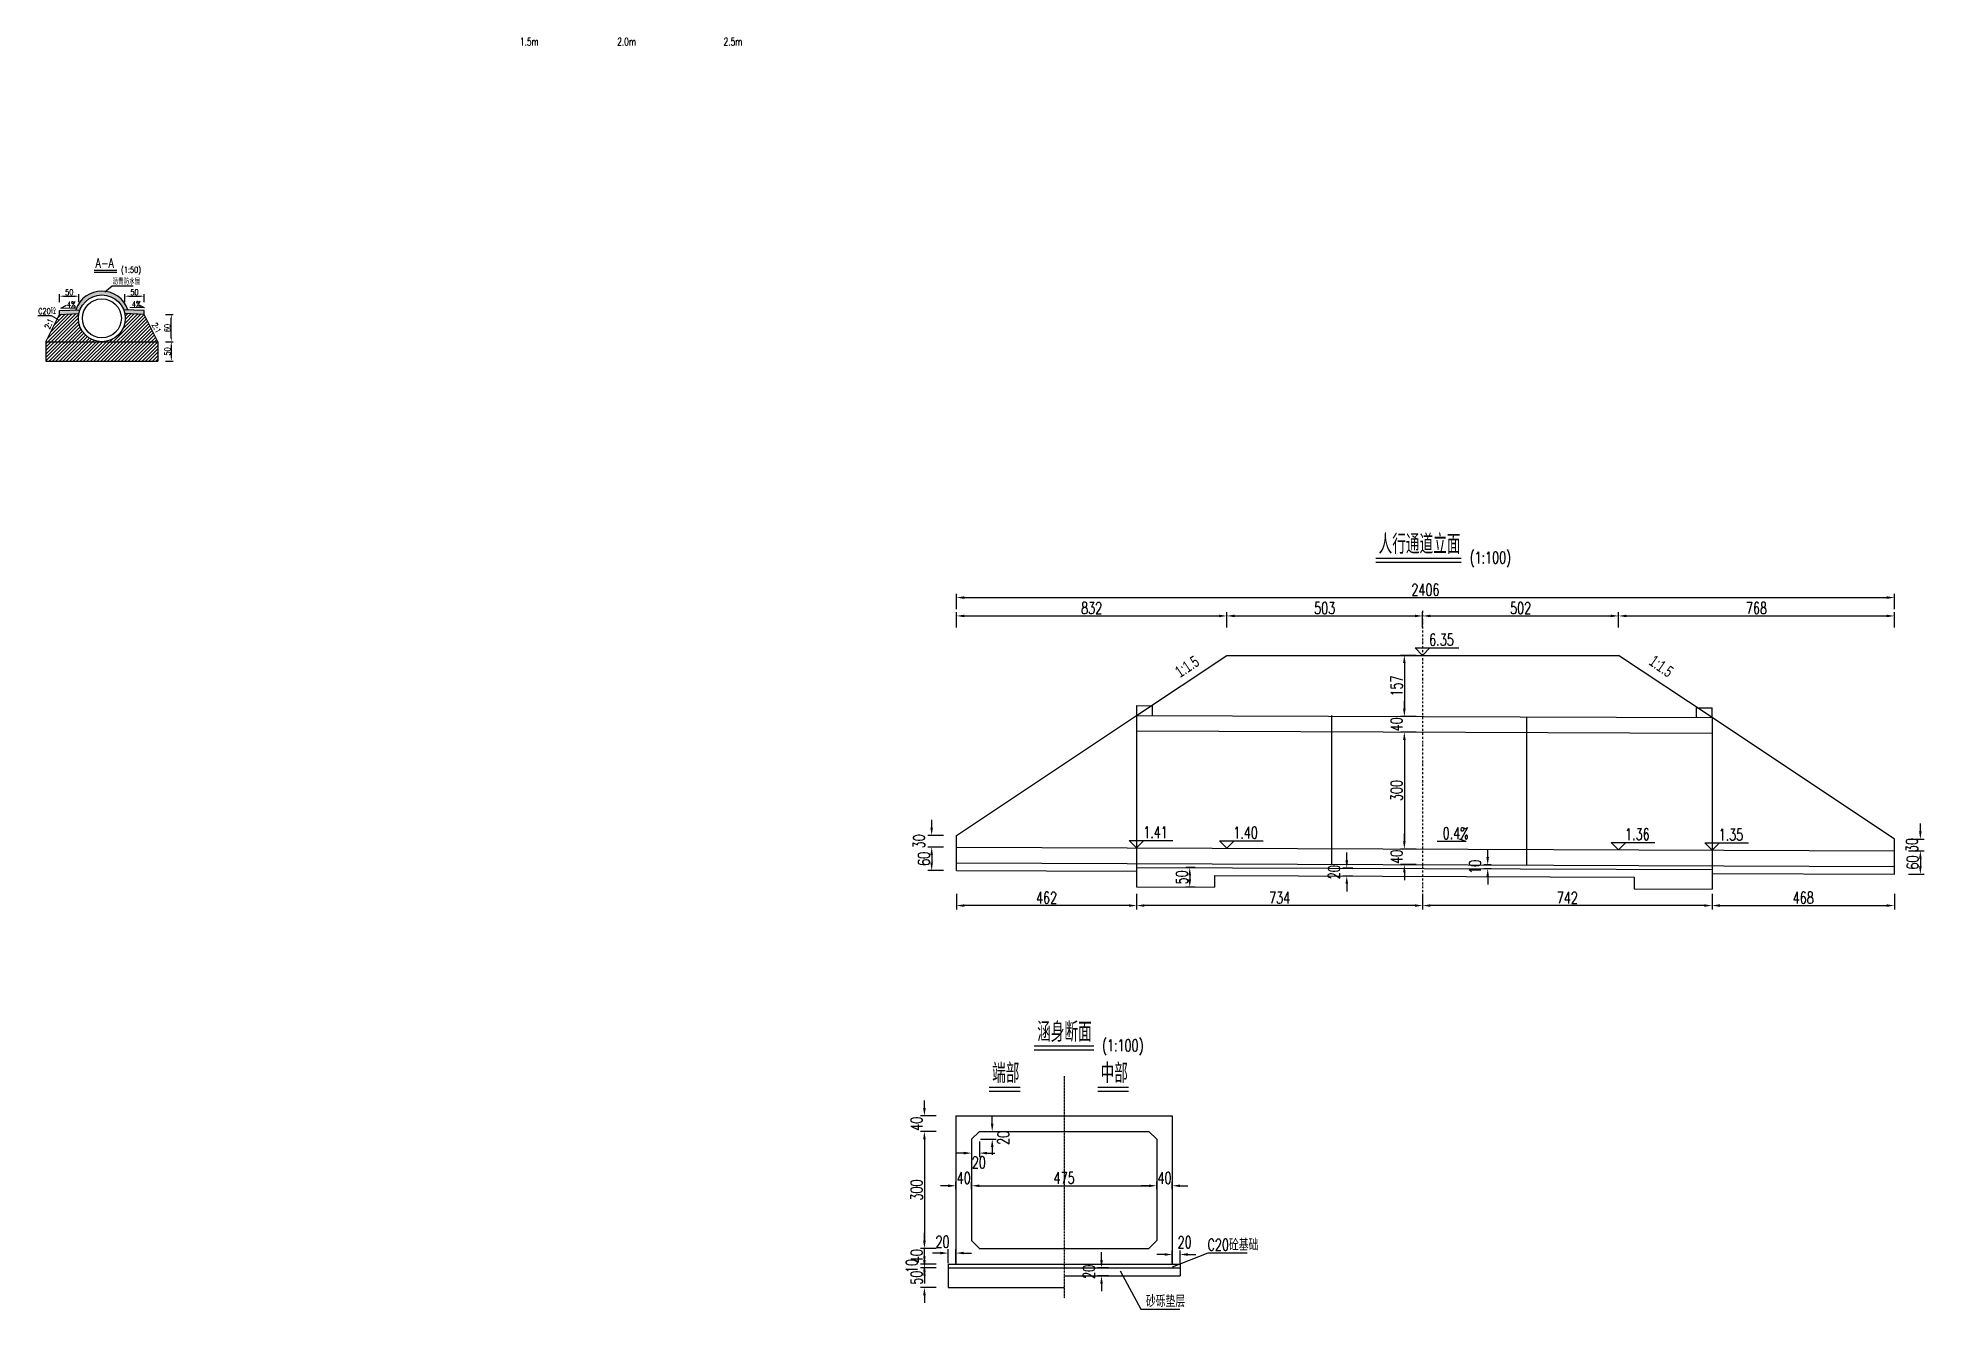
# Model space of a CAD drawing. Extents: x -323 to 4642, y -2851 to 7550.
# Drawn here: x -323 to 4516, y -2851 to 412 of the extents above.
import ezdxf
from ezdxf.enums import TextEntityAlignment as Align

# ---------------------------------------------------------------- set-up
doc = ezdxf.new("R2010")
doc.units = 0
doc.header["$MEASUREMENT"] = 0
doc.linetypes.add('DASHDOT', pattern=[1, 0.5, -0.25, 0, -0.25])
doc.layers.get('0').update_dxf_attribs({"linetype": 'CONTINUOUS'})
doc.layers.get('DEFPOINTS').update_dxf_attribs({"linetype": 'CONTINUOUS'})
for name, color, linetype in [('2', 4, 'CONTINUOUS'), ('中心线', 3, 'DASHDOT'), ('填充层', 8, 'CONTINUOUS'), ('标注', 4, 'CONTINUOUS'), ('轮廓线', 1, 'CONTINUOUS'), ('钢筋', 6, 'CONTINUOUS')]:
    doc.layers.add(name, color=color, linetype=linetype)
doc.styles.get("Standard").update_dxf_attribs({"font": 'simplex1.shx', "width": 0.7, "bigfont": 'hztxt.shx'})
doc.styles.add('ZHDTSTYLE', font='fsdb_e.shx', dxfattribs={"bigfont": 'fsdb.shx'})
doc.styles.add('ZM1', font='txtwt.shx', dxfattribs={"width": 0.7, "bigfont": 'hdtxt.shx'})
doc.dimstyles.new('50', dxfattribs={"dimscale": 10, "dimtxt": 3, "dimasz": 2, "dimexe": 1, "dimexo": 0.2, "dimgap": 0.5, "dimtad": 1, "dimdec": 0, "dimzin": 0, "dimdsep": 46, "dimtxsty": 'Standard', "dimcen": 0.1, "dimclrd": 256, "dimclrt": 256, "dimadec": 0, "dimazin": 0, "dimtfac": 1, "dimtdec": 0, "dimtofl": 0, "dimtmove": 2, "dimatfit": 3, "dimfxl": 0, "dimtolj": 1, "dimtzin": 0, "dimlwd": -1, "dimarcsym": 0})
doc.dimstyles.new('副本 50', dxfattribs={"dimscale": 5, "dimtxt": 3, "dimasz": 2, "dimexe": 1, "dimexo": 0.2, "dimgap": 0.5, "dimtad": 1, "dimdec": 0, "dimzin": 0, "dimdsep": 46, "dimtxsty": 'Standard', "dimcen": 0.1, "dimclrd": 256, "dimclrt": 256, "dimadec": 0, "dimazin": 0, "dimtfac": 1, "dimtdec": 0, "dimtofl": 0, "dimtmove": 2, "dimatfit": 3, "dimfxl": 0, "dimtolj": 1, "dimtzin": 0, "dimlwd": -1, "dimarcsym": 0})

# ---------------------------------------------------------------- blocks, each defined once
blk = doc.blocks.new('*D3')
at = {"layer": 'DEFPOINTS', "color": 0}
for p in [(-15.2, -368.2), (-15.2, -418.2), (19.2, -418.2)]:
    blk.add_point(p, dxfattribs=at)
at = {"layer": '标注', "color": 0, "lineweight": -2}
for p, q in [((4.2, -368.2), (24.2, -368.2)), ((4.2, -418.2), (24.2, -418.2))]:
    blk.add_line(p, q, dxfattribs=at)
at = {"layer": '标注'}
blk.add_line((19.2, -378.2), (19.2, -408.2), dxfattribs=at)
for points in [[(17.5, -378.2), (20.8, -378.2), (19.2, -368.2)], [(17.5, -408.2), (20.8, -408.2), (19.2, -418.2)]]:
    blk.add_solid(points, dxfattribs=at)
at = {"layer": '标注', "insert": (9.2, -393.2), "char_height": 15, "attachment_point": 5, "rotation": 90}
blk.add_mtext('\\A1;50', dxfattribs=at)
blk = doc.blocks.new('*D4')
at = {"layer": 'DEFPOINTS', "color": 0}
for p in [(-50.2, -298.2), (19.2, -298.2), (-15.2, -368.2)]:
    blk.add_point(p, dxfattribs=at)
at = {"layer": '标注', "color": 0, "lineweight": -2}
for p, q in [((4.2, -298.2), (24.2, -298.2)), ((4.2, -368.2), (24.2, -368.2))]:
    blk.add_line(p, q, dxfattribs=at)
at = {"layer": '标注'}
blk.add_line((19.2, -358.2), (19.2, -308.2), dxfattribs=at)
for points in [[(17.5, -308.2), (20.8, -308.2), (19.2, -298.2)], [(17.5, -358.2), (20.8, -358.2), (19.2, -368.2)]]:
    blk.add_solid(points, dxfattribs=at)
at = {"layer": '标注', "insert": (9.2, -333.2), "char_height": 15, "attachment_point": 5, "rotation": 90}
blk.add_mtext('\\A1;60', dxfattribs=at)
blk = doc.blocks.new('*D5')
at = {"layer": 'DEFPOINTS', "color": 0}
for p in [(-217.7, -251.5), (-267.6, -298.2), (-217.7, -296.2)]:
    blk.add_point(p, dxfattribs=at)
at = {"layer": '标注', "color": 0, "lineweight": -2}
for p, q in [((-267.6, -266.5), (-267.6, -246.5)), ((-217.7, -266.5), (-217.7, -246.5))]:
    blk.add_line(p, q, dxfattribs=at)
at = {"layer": '标注'}
blk.add_line((-257.6, -251.5), (-227.7, -251.5), dxfattribs=at)
for points in [[(-257.6, -249.8), (-257.6, -253.1), (-267.6, -251.5)], [(-227.7, -249.8), (-227.7, -253.1), (-217.7, -251.5)]]:
    blk.add_solid(points, dxfattribs=at)
at = {"layer": '标注', "insert": (-242.6, -241.5), "char_height": 15, "attachment_point": 5}
blk.add_mtext('\\A1;50', dxfattribs=at)
blk = doc.blocks.new('*D6')
at = {"layer": 'DEFPOINTS', "color": 0}
for p in [(-50.2, -251.5), (-100.1, -296.2), (-50.2, -298.2)]:
    blk.add_point(p, dxfattribs=at)
at = {"layer": '标注', "color": 0, "lineweight": -2}
for p, q in [((-100.1, -266.5), (-100.1, -246.5)), ((-50.2, -266.5), (-50.2, -246.5))]:
    blk.add_line(p, q, dxfattribs=at)
at = {"layer": '标注'}
blk.add_line((-90.1, -251.5), (-60.2, -251.5), dxfattribs=at)
for points in [[(-90.1, -249.8), (-90.1, -253.1), (-100.1, -251.5)], [(-60.2, -249.8), (-60.2, -253.1), (-50.2, -251.5)]]:
    blk.add_solid(points, dxfattribs=at)
at = {"layer": '标注', "insert": (-75.2, -241.5), "char_height": 15, "attachment_point": 5}
blk.add_mtext('\\A1;50', dxfattribs=at)
blk = doc.blocks.new('*D23')
at = {"layer": 'DEFPOINTS', "color": 0}
for p in [(3216.1, -1173.1), (3182.2, -1330.1), (3229.2, -1330.1)]:
    blk.add_point(p, dxfattribs=at)
at = {"layer": '标注', "color": 0, "lineweight": -2}
for p, q in [((3212.2, -1173.1), (3172.2, -1173.1)), ((3212.2, -1330.1), (3172.2, -1330.1))]:
    blk.add_line(p, q, dxfattribs=at)
at = {"layer": '标注'}
blk.add_line((3182.2, -1193.1), (3182.2, -1310.1), dxfattribs=at)
for points in [[(3178.9, -1193.1), (3185.5, -1193.1), (3182.2, -1173.1)], [(3178.9, -1310.1), (3185.5, -1310.1), (3182.2, -1330.1)]]:
    blk.add_solid(points, dxfattribs=at)
at = {"layer": '标注', "insert": (3162.2, -1251.6), "char_height": 30, "attachment_point": 5, "rotation": 90}
blk.add_mtext('\\A1;157', dxfattribs=at)
blk = doc.blocks.new('*D24')
at = {"layer": 'DEFPOINTS', "color": 0}
for p in [(3216.1, -1330.1), (3182.2, -1370.1), (3229.2, -1370.1)]:
    blk.add_point(p, dxfattribs=at)
at = {"layer": '标注'}
for p, q in [((3182.2, -1310.1), (3182.2, -1290.1)), ((3182.2, -1390.1), (3182.2, -1410.1))]:
    blk.add_line(p, q, dxfattribs=at)
at = {"layer": '标注', "color": 0, "lineweight": -2}
for p, q in [((3212.2, -1330.1), (3172.2, -1330.1)), ((3212.2, -1370.1), (3172.2, -1370.1))]:
    blk.add_line(p, q, dxfattribs=at)
at = {"layer": '标注'}
for points in [[(3178.9, -1310.1), (3185.5, -1310.1), (3182.2, -1330.1)], [(3178.9, -1390.1), (3185.5, -1390.1), (3182.2, -1370.1)]]:
    blk.add_solid(points, dxfattribs=at)
at = {"layer": '标注', "insert": (3162.2, -1350.1), "char_height": 30, "attachment_point": 5, "rotation": 90}
blk.add_mtext('\\A1;40', dxfattribs=at)
blk = doc.blocks.new('*D25')
at = {"layer": 'DEFPOINTS', "color": 0}
for p in [(3216.1, -1370.1), (3182.2, -1670.1), (3229.2, -1670.1)]:
    blk.add_point(p, dxfattribs=at)
at = {"layer": '标注', "color": 0, "lineweight": -2}
for p, q in [((3212.2, -1370.1), (3172.2, -1370.1)), ((3212.2, -1670.1), (3172.2, -1670.1))]:
    blk.add_line(p, q, dxfattribs=at)
at = {"layer": '标注'}
blk.add_line((3182.2, -1390.1), (3182.2, -1650.1), dxfattribs=at)
for points in [[(3178.9, -1390.1), (3185.5, -1390.1), (3182.2, -1370.1)], [(3178.9, -1650.1), (3185.5, -1650.1), (3182.2, -1670.1)]]:
    blk.add_solid(points, dxfattribs=at)
at = {"layer": '标注', "insert": (3162.2, -1520.1), "char_height": 30, "attachment_point": 5, "rotation": 90}
blk.add_mtext('\\A1;300', dxfattribs=at)
blk = doc.blocks.new('*D26')
at = {"layer": 'DEFPOINTS', "color": 0}
for p in [(3216.1, -1670.1), (3182.2, -1710.1), (3229.2, -1710.1)]:
    blk.add_point(p, dxfattribs=at)
at = {"layer": '标注'}
for p, q in [((3182.2, -1650.1), (3182.2, -1630.1)), ((3182.2, -1730.1), (3182.2, -1750.1))]:
    blk.add_line(p, q, dxfattribs=at)
at = {"layer": '标注', "color": 0, "lineweight": -2}
for p, q in [((3212.2, -1670.1), (3172.2, -1670.1)), ((3212.2, -1710.1), (3172.2, -1710.1))]:
    blk.add_line(p, q, dxfattribs=at)
at = {"layer": '标注'}
for points in [[(3178.9, -1650.1), (3185.5, -1650.1), (3182.2, -1670.1)], [(3178.9, -1730.1), (3185.5, -1730.1), (3182.2, -1710.1)]]:
    blk.add_solid(points, dxfattribs=at)
at = {"layer": '标注', "insert": (3162.2, -1690.1), "char_height": 30, "attachment_point": 5, "rotation": 90}
blk.add_mtext('\\A1;40', dxfattribs=at)
blk = doc.blocks.new('*D27')
at = {"layer": 'DEFPOINTS', "color": 0}
for p in [(3229.2, -1686.8), (2495.5, -1705.3), (2495.5, -1815.2)]:
    blk.add_point(p, dxfattribs=at)
at = {"layer": '标注', "color": 0, "lineweight": -2}
for p, q in [((2495.5, -1785.2), (2495.5, -1825.2)), ((3229.2, -1785.2), (3229.2, -1825.2))]:
    blk.add_line(p, q, dxfattribs=at)
at = {"layer": '标注'}
blk.add_line((3209.2, -1815.2), (2515.5, -1815.2), dxfattribs=at)
for points in [[(2515.5, -1811.9), (2515.5, -1818.6), (2495.5, -1815.2)], [(3209.2, -1811.9), (3209.2, -1818.6), (3229.2, -1815.2)]]:
    blk.add_solid(points, dxfattribs=at)
at = {"layer": '标注', "insert": (2862.3, -1795.2), "char_height": 30, "attachment_point": 5}
blk.add_mtext('\\A1;734', dxfattribs=at)
blk = doc.blocks.new('*D28')
at = {"layer": 'DEFPOINTS', "color": 0}
for p in [(3229.2, -1710), (3971.6, -1714.9), (3229.2, -1815.2)]:
    blk.add_point(p, dxfattribs=at)
at = {"layer": '标注', "color": 0, "lineweight": -2}
for p, q in [((3229.2, -1785.2), (3229.2, -1825.2)), ((3971.6, -1785.2), (3971.6, -1825.2))]:
    blk.add_line(p, q, dxfattribs=at)
at = {"layer": '标注'}
blk.add_line((3951.6, -1815.2), (3249.2, -1815.2), dxfattribs=at)
for points in [[(3249.2, -1811.9), (3249.2, -1818.6), (3229.2, -1815.2)], [(3951.6, -1811.9), (3951.6, -1818.6), (3971.6, -1815.2)]]:
    blk.add_solid(points, dxfattribs=at)
at = {"layer": '标注', "insert": (3600.4, -1795.2), "char_height": 30, "attachment_point": 5}
blk.add_mtext('\\A1;742', dxfattribs=at)
blk = doc.blocks.new('*D29')
at = {"layer": 'DEFPOINTS', "color": 0}
for p in [(3229.2, -1072), (3229.2, -1160.5), (2726.7, -1173.1)]:
    blk.add_point(p, dxfattribs=at)
at = {"layer": '标注', "color": 0, "lineweight": -2}
for p, q in [((2726.7, -1102), (2726.7, -1062)), ((3229.2, -1102), (3229.2, -1062))]:
    blk.add_line(p, q, dxfattribs=at)
at = {"layer": '标注'}
blk.add_line((2746.7, -1072), (3209.2, -1072), dxfattribs=at)
for points in [[(2746.7, -1068.7), (2746.7, -1075.3), (2726.7, -1072)], [(3209.2, -1068.7), (3209.2, -1075.3), (3229.2, -1072)]]:
    blk.add_solid(points, dxfattribs=at)
at = {"layer": '标注', "insert": (2977.9, -1052), "char_height": 30, "attachment_point": 5}
blk.add_mtext('\\A1;503', dxfattribs=at)
blk = doc.blocks.new('*D30')
at = {"layer": 'DEFPOINTS', "color": 0}
for p in [(3731.7, -1072), (3229.2, -1135.3), (3731.7, -1173.1)]:
    blk.add_point(p, dxfattribs=at)
at = {"layer": '标注', "color": 0, "lineweight": -2}
for p, q in [((3229.2, -1102), (3229.2, -1062)), ((3731.7, -1102), (3731.7, -1062))]:
    blk.add_line(p, q, dxfattribs=at)
at = {"layer": '标注'}
blk.add_line((3249.2, -1072), (3711.7, -1072), dxfattribs=at)
for points in [[(3249.2, -1068.7), (3249.2, -1075.3), (3229.2, -1072)], [(3711.7, -1068.7), (3711.7, -1075.3), (3731.7, -1072)]]:
    blk.add_solid(points, dxfattribs=at)
at = {"layer": '标注', "insert": (3480.4, -1052), "char_height": 30, "attachment_point": 5}
blk.add_mtext('\\A1;502', dxfattribs=at)
blk = doc.blocks.new('*D31')
at = {"layer": 'DEFPOINTS', "color": 0}
for p in [(2726.7, -1072), (2726.7, -1173.1), (2033.3, -1665.3)]:
    blk.add_point(p, dxfattribs=at)
at = {"layer": '标注', "color": 0, "lineweight": -2}
for p, q in [((2033.3, -1102), (2033.3, -1062)), ((2726.7, -1102), (2726.7, -1062))]:
    blk.add_line(p, q, dxfattribs=at)
at = {"layer": '标注'}
blk.add_line((2053.3, -1072), (2706.7, -1072), dxfattribs=at)
for points in [[(2053.3, -1068.7), (2053.3, -1075.3), (2033.3, -1072)], [(2706.7, -1068.7), (2706.7, -1075.3), (2726.7, -1072)]]:
    blk.add_solid(points, dxfattribs=at)
at = {"layer": '标注', "insert": (2380, -1052), "char_height": 30, "attachment_point": 5}
blk.add_mtext('\\A1;832', dxfattribs=at)
blk = doc.blocks.new('*D32')
at = {"layer": 'DEFPOINTS', "color": 0}
for p in [(4439.4, -1072), (3731.7, -1173.1), (4439.4, -1644.9)]:
    blk.add_point(p, dxfattribs=at)
at = {"layer": '标注', "color": 0, "lineweight": -2}
for p, q in [((3731.7, -1102), (3731.7, -1062)), ((4439.4, -1102), (4439.4, -1062))]:
    blk.add_line(p, q, dxfattribs=at)
at = {"layer": '标注'}
blk.add_line((3751.7, -1072), (4419.4, -1072), dxfattribs=at)
for points in [[(3751.7, -1068.7), (3751.7, -1075.3), (3731.7, -1072)], [(4419.4, -1068.7), (4419.4, -1075.3), (4439.4, -1072)]]:
    blk.add_solid(points, dxfattribs=at)
at = {"layer": '标注', "insert": (4085.5, -1052), "char_height": 30, "attachment_point": 5}
blk.add_mtext('\\A1;768', dxfattribs=at)
blk = doc.blocks.new('*D33')
at = {"layer": 'DEFPOINTS', "color": 0}
for p in [(4439.4, -1024.9), (4439.4, -1644.9), (2033.3, -1665.3)]:
    blk.add_point(p, dxfattribs=at)
at = {"layer": '标注', "color": 0, "lineweight": -2}
for p, q in [((2033.3, -1054.9), (2033.3, -1014.9)), ((4439.4, -1054.9), (4439.4, -1014.9))]:
    blk.add_line(p, q, dxfattribs=at)
at = {"layer": '标注'}
blk.add_line((2053.3, -1024.9), (4419.4, -1024.9), dxfattribs=at)
for points in [[(2053.3, -1021.6), (2053.3, -1028.3), (2033.3, -1024.9)], [(4419.4, -1021.6), (4419.4, -1028.3), (4439.4, -1024.9)]]:
    blk.add_solid(points, dxfattribs=at)
at = {"layer": '标注', "insert": (3236.3, -1004.9), "char_height": 30, "attachment_point": 5}
blk.add_mtext('\\A1;2406', dxfattribs=at)
blk = doc.blocks.new('*D34')
at = {"layer": 'DEFPOINTS', "color": 0}
for p in [(2033.3, -1635.3), (1969.7, -1665.3), (2033.3, -1665.3)]:
    blk.add_point(p, dxfattribs=at)
at = {"layer": '标注'}
for p, q in [((1969.7, -1615.3), (1969.7, -1595.3)), ((1969.7, -1685.3), (1969.7, -1705.3))]:
    blk.add_line(p, q, dxfattribs=at)
at = {"layer": '标注', "color": 0, "lineweight": -2}
for p, q in [((1999.7, -1635.3), (1959.7, -1635.3)), ((1999.7, -1665.3), (1959.7, -1665.3))]:
    blk.add_line(p, q, dxfattribs=at)
at = {"layer": '标注'}
for points in [[(1966.4, -1615.3), (1973, -1615.3), (1969.7, -1635.3)], [(1966.4, -1685.3), (1973, -1685.3), (1969.7, -1665.3)]]:
    blk.add_solid(points, dxfattribs=at)
at = {"layer": '标注', "insert": (1937.2, -1650.3), "char_height": 30, "attachment_point": 5, "rotation": 90}
blk.add_mtext('\\A1;30', dxfattribs=at)
blk = doc.blocks.new('*D35')
at = {"layer": 'DEFPOINTS', "color": 0}
for p in [(2033.3, -1665.3), (1969.7, -1725.3), (2033.3, -1725.3)]:
    blk.add_point(p, dxfattribs=at)
at = {"layer": '标注', "color": 0, "lineweight": -2}
for p, q in [((1999.7, -1665.3), (1959.7, -1665.3)), ((1999.7, -1725.3), (1959.7, -1725.3))]:
    blk.add_line(p, q, dxfattribs=at)
at = {"layer": '标注'}
blk.add_line((1969.7, -1685.3), (1969.7, -1705.3), dxfattribs=at)
for points in [[(1966.4, -1685.3), (1973, -1685.3), (1969.7, -1665.3)], [(1966.4, -1705.3), (1973, -1705.3), (1969.7, -1725.3)]]:
    blk.add_solid(points, dxfattribs=at)
at = {"layer": '标注', "insert": (1949.7, -1695.3), "char_height": 30, "attachment_point": 5, "rotation": 90}
blk.add_mtext('\\A1;60', dxfattribs=at)
blk = doc.blocks.new('*D36')
at = {"layer": 'DEFPOINTS', "color": 0}
for p in [(2495.5, -1686.8), (2033.3, -1705.3), (2033.3, -1815.2)]:
    blk.add_point(p, dxfattribs=at)
at = {"layer": '标注', "color": 0, "lineweight": -2}
for p, q in [((2033.3, -1785.2), (2033.3, -1825.2)), ((2495.5, -1785.2), (2495.5, -1825.2))]:
    blk.add_line(p, q, dxfattribs=at)
at = {"layer": '标注'}
blk.add_line((2475.5, -1815.2), (2053.3, -1815.2), dxfattribs=at)
for points in [[(2053.3, -1811.9), (2053.3, -1818.6), (2033.3, -1815.2)], [(2475.5, -1811.9), (2475.5, -1818.6), (2495.5, -1815.2)]]:
    blk.add_solid(points, dxfattribs=at)
at = {"layer": '标注', "insert": (2264.4, -1795.2), "char_height": 30, "attachment_point": 5}
blk.add_mtext('\\A1;462', dxfattribs=at)
blk = doc.blocks.new('*D37')
at = {"layer": 'DEFPOINTS', "color": 0}
for p in [(3971.6, -1696.5), (4439.4, -1696.5), (4439.4, -1815.2)]:
    blk.add_point(p, dxfattribs=at)
at = {"layer": '标注', "color": 0, "lineweight": -2}
for p, q in [((3971.6, -1785.2), (3971.6, -1825.2)), ((4439.4, -1785.2), (4439.4, -1825.2))]:
    blk.add_line(p, q, dxfattribs=at)
at = {"layer": '标注'}
blk.add_line((3991.6, -1815.2), (4419.4, -1815.2), dxfattribs=at)
for points in [[(3991.6, -1811.9), (3991.6, -1818.6), (3971.6, -1815.2)], [(4419.4, -1811.9), (4419.4, -1818.6), (4439.4, -1815.2)]]:
    blk.add_solid(points, dxfattribs=at)
at = {"layer": '标注', "insert": (4205.5, -1795.2), "char_height": 30, "attachment_point": 5}
blk.add_mtext('\\A1;468', dxfattribs=at)
blk = doc.blocks.new('*D38')
at = {"layer": 'DEFPOINTS', "color": 0}
for p in [(4439.4, -1644.9), (4439.4, -1674.9), (4505.9, -1674.9)]:
    blk.add_point(p, dxfattribs=at)
at = {"layer": '标注', "color": 0, "lineweight": -2}
for p, q in [((4475.9, -1644.9), (4515.9, -1644.9)), ((4475.9, -1674.9), (4515.9, -1674.9))]:
    blk.add_line(p, q, dxfattribs=at)
at = {"layer": '标注'}
for p, q in [((4505.9, -1624.9), (4505.9, -1604.9)), ((4505.9, -1694.9), (4505.9, -1714.9))]:
    blk.add_line(p, q, dxfattribs=at)
for points in [[(4502.6, -1624.9), (4509.3, -1624.9), (4505.9, -1644.9)], [(4502.6, -1694.9), (4509.3, -1694.9), (4505.9, -1674.9)]]:
    blk.add_solid(points, dxfattribs=at)
at = {"layer": '标注', "insert": (4484.2, -1659.9), "char_height": 30, "attachment_point": 5, "rotation": 90}
blk.add_mtext('\\A1;30', dxfattribs=at)
blk = doc.blocks.new('*D39')
at = {"layer": 'DEFPOINTS', "color": 0}
for p in [(4439.4, -1674.9), (4439.4, -1734.9), (4505.9, -1734.9)]:
    blk.add_point(p, dxfattribs=at)
at = {"layer": '标注', "color": 0, "lineweight": -2}
for p, q in [((4475.9, -1674.9), (4515.9, -1674.9)), ((4475.9, -1734.9), (4515.9, -1734.9))]:
    blk.add_line(p, q, dxfattribs=at)
at = {"layer": '标注'}
blk.add_line((4505.9, -1694.9), (4505.9, -1714.9), dxfattribs=at)
for points in [[(4502.6, -1694.9), (4509.3, -1694.9), (4505.9, -1674.9)], [(4502.6, -1714.9), (4509.3, -1714.9), (4505.9, -1734.9)]]:
    blk.add_solid(points, dxfattribs=at)
at = {"layer": '标注', "insert": (4485.9, -1704.9), "char_height": 30, "attachment_point": 5, "rotation": 90}
blk.add_mtext('\\A1;60', dxfattribs=at)
blk = doc.blocks.new('*D40')
at = {"layer": 'DEFPOINTS', "color": 0}
for p in [(3034.5, -1739.4), (3051.9, -1739.4), (3052, -1719.4)]:
    blk.add_point(p, dxfattribs=at)
at = {"layer": '标注'}
for p, q in [((3034.5, -1699.4), (3034.5, -1679.4)), ((3034.5, -1759.4), (3034.5, -1779.4))]:
    blk.add_line(p, q, dxfattribs=at)
at = {"layer": '标注', "color": 0, "lineweight": -2}
for p, q in [((3050, -1719.4), (3024.5, -1719.4)), ((3049.9, -1739.4), (3024.5, -1739.4))]:
    blk.add_line(p, q, dxfattribs=at)
at = {"layer": '标注'}
for points in [[(3031.2, -1699.4), (3037.9, -1699.4), (3034.5, -1719.4)], [(3031.2, -1759.4), (3037.9, -1759.4), (3034.5, -1739.4)]]:
    blk.add_solid(points, dxfattribs=at)
at = {"layer": '标注', "insert": (3002, -1729.4), "char_height": 30, "attachment_point": 5, "rotation": 90}
blk.add_mtext('\\A1;20', dxfattribs=at)
blk = doc.blocks.new('*D41')
at = {"layer": 'DEFPOINTS', "color": 0}
for p in [(2647.8, -1717.8), (2631.7, -1767.8), (2647.8, -1767.8)]:
    blk.add_point(p, dxfattribs=at)
at = {"layer": '标注', "color": 0, "lineweight": -2}
for p, q in [((2645.8, -1717.8), (2621.7, -1717.8)), ((2645.8, -1767.8), (2621.7, -1767.8))]:
    blk.add_line(p, q, dxfattribs=at)
at = {"layer": '标注'}
blk.add_line((2631.7, -1737.8), (2631.7, -1747.8), dxfattribs=at)
for points in [[(2628.4, -1737.8), (2635.1, -1737.8), (2631.7, -1717.8)], [(2628.4, -1747.8), (2635.1, -1747.8), (2631.7, -1767.8)]]:
    blk.add_solid(points, dxfattribs=at)
at = {"layer": '标注', "insert": (2611.7, -1742.8), "char_height": 30, "attachment_point": 5, "rotation": 90}
blk.add_mtext('\\A1;50', dxfattribs=at)
blk = doc.blocks.new('*D42')
at = {"layer": 'DEFPOINTS', "color": 0}
for p in [(3396.1, -1720.8), (3407, -1710.8), (3407, -1720.8)]:
    blk.add_point(p, dxfattribs=at)
at = {"layer": '标注'}
for p, q in [((3396.1, -1690.8), (3396.1, -1670.8)), ((3396.1, -1740.8), (3396.1, -1760.8))]:
    blk.add_line(p, q, dxfattribs=at)
at = {"layer": '标注', "color": 0, "lineweight": -2}
for p, q in [((3405, -1710.8), (3386.1, -1710.8)), ((3405, -1720.8), (3386.1, -1720.8))]:
    blk.add_line(p, q, dxfattribs=at)
at = {"layer": '标注'}
for points in [[(3392.7, -1690.8), (3399.4, -1690.8), (3396.1, -1710.8)], [(3392.7, -1740.8), (3399.4, -1740.8), (3396.1, -1720.8)]]:
    blk.add_solid(points, dxfattribs=at)
at = {"layer": '标注', "insert": (3363.6, -1715.8), "char_height": 30, "attachment_point": 5, "rotation": 90}
blk.add_mtext('\\A1;10', dxfattribs=at)
blk = doc.blocks.new('*D43')
at = {"layer": 'DEFPOINTS', "color": 0}
for p in [(2072, -2545.1), (2547, -2534.3), (2547, -2545.1)]:
    blk.add_point(p, dxfattribs=at)
at = {"layer": '标注', "color": 0, "lineweight": -2}
for p, q in [((2072, -2543.1), (2072, -2524.3)), ((2547, -2543.1), (2547, -2524.3))]:
    blk.add_line(p, q, dxfattribs=at)
at = {"layer": '标注'}
blk.add_line((2092, -2534.3), (2527, -2534.3), dxfattribs=at)
for points in [[(2092, -2531), (2092, -2537.6), (2072, -2534.3)], [(2527, -2531), (2527, -2537.6), (2547, -2534.3)]]:
    blk.add_solid(points, dxfattribs=at)
at = {"layer": '标注', "insert": (2309.5, -2514.3), "char_height": 30, "attachment_point": 5}
blk.add_mtext('\\A1;475', dxfattribs=at)
blk = doc.blocks.new('*D44')
at = {"layer": 'DEFPOINTS', "color": 0}
for p in [(2032, -2534.3), (2032, -2545.1), (2072, -2545.1)]:
    blk.add_point(p, dxfattribs=at)
at = {"layer": '标注'}
for p, q in [((2012, -2534.3), (1992, -2534.3)), ((2092, -2534.3), (2112, -2534.3))]:
    blk.add_line(p, q, dxfattribs=at)
at = {"layer": '标注', "color": 0, "lineweight": -2}
for p, q in [((2032, -2543.1), (2032, -2524.3)), ((2072, -2543.1), (2072, -2524.3))]:
    blk.add_line(p, q, dxfattribs=at)
at = {"layer": '标注'}
for points in [[(2012, -2531), (2012, -2537.6), (2032, -2534.3)], [(2092, -2531), (2092, -2537.6), (2072, -2534.3)]]:
    blk.add_solid(points, dxfattribs=at)
at = {"layer": '标注', "insert": (2052, -2514.3), "char_height": 30, "attachment_point": 5}
blk.add_mtext('\\A1;40', dxfattribs=at)
blk = doc.blocks.new('*D45')
at = {"layer": 'DEFPOINTS', "color": 0}
for p in [(2547, -2545.1), (2587, -2534.3), (2587, -2545.1)]:
    blk.add_point(p, dxfattribs=at)
at = {"layer": '标注'}
for p, q in [((2527, -2534.3), (2507, -2534.3)), ((2607, -2534.3), (2627, -2534.3))]:
    blk.add_line(p, q, dxfattribs=at)
at = {"layer": '标注', "color": 0, "lineweight": -2}
for p, q in [((2547, -2543.1), (2547, -2524.3)), ((2587, -2543.1), (2587, -2524.3))]:
    blk.add_line(p, q, dxfattribs=at)
at = {"layer": '标注'}
for points in [[(2527, -2531), (2527, -2537.6), (2547, -2534.3)], [(2607, -2531), (2607, -2537.6), (2587, -2534.3)]]:
    blk.add_solid(points, dxfattribs=at)
at = {"layer": '标注', "insert": (2567, -2514.3), "char_height": 30, "attachment_point": 5}
blk.add_mtext('\\A1;40', dxfattribs=at)
blk = doc.blocks.new('*D46')
at = {"layer": 'DEFPOINTS', "color": 0}
for p in [(2072, -2415.1), (2092, -2395.1), (2125, -2395.1)]:
    blk.add_point(p, dxfattribs=at)
at = {"layer": '标注'}
for p, q in [((2125, -2375.1), (2125, -2355.1)), ((2125, -2435.1), (2125, -2455.1))]:
    blk.add_line(p, q, dxfattribs=at)
at = {"layer": '标注', "color": 0, "lineweight": -2}
for p, q in [((2095, -2395.1), (2135, -2395.1)), ((2095, -2415.1), (2135, -2415.1))]:
    blk.add_line(p, q, dxfattribs=at)
at = {"layer": '标注'}
for points in [[(2121.7, -2375.1), (2128.3, -2375.1), (2125, -2395.1)], [(2121.7, -2435.1), (2128.3, -2435.1), (2125, -2415.1)]]:
    blk.add_solid(points, dxfattribs=at)
at = {"layer": '标注', "insert": (2153.6, -2411.4), "char_height": 30, "attachment_point": 5, "rotation": 90}
blk.add_mtext('\\A1;20', dxfattribs=at)
blk = doc.blocks.new('*D47')
at = {"layer": 'DEFPOINTS', "color": 0}
for p in [(2072, -2415.1), (2092, -2395.1), (2072, -2450.5)]:
    blk.add_point(p, dxfattribs=at)
at = {"layer": '标注'}
for p, q in [((2052, -2450.5), (2032, -2450.5)), ((2112, -2450.5), (2132, -2450.5))]:
    blk.add_line(p, q, dxfattribs=at)
at = {"layer": '标注', "color": 0, "lineweight": -2}
for p, q in [((2072, -2420.5), (2072, -2460.5)), ((2092, -2420.5), (2092, -2460.5))]:
    blk.add_line(p, q, dxfattribs=at)
at = {"layer": '标注'}
for points in [[(2052, -2447.1), (2052, -2453.8), (2072, -2450.5)], [(2112, -2447.1), (2112, -2453.8), (2092, -2450.5)]]:
    blk.add_solid(points, dxfattribs=at)
at = {"layer": '标注', "insert": (2090.6, -2474.4), "char_height": 30, "attachment_point": 5}
blk.add_mtext('\\A1;20', dxfattribs=at)
blk = doc.blocks.new('*D48')
at = {"layer": 'DEFPOINTS', "color": 0}
for p in [(2012, -2707), (2012, -2735.1), (2032, -2735.1)]:
    blk.add_point(p, dxfattribs=at)
at = {"layer": '标注'}
for p, q in [((1992, -2707), (1972, -2707)), ((2052, -2707), (2072, -2707))]:
    blk.add_line(p, q, dxfattribs=at)
at = {"layer": '标注', "color": 0, "lineweight": -2}
for p, q in [((2012, -2733.1), (2012, -2697)), ((2032, -2733.1), (2032, -2697))]:
    blk.add_line(p, q, dxfattribs=at)
at = {"layer": '标注'}
for points in [[(1992, -2703.6), (1992, -2710.3), (2012, -2707)], [(2052, -2703.6), (2052, -2710.3), (2032, -2707)]]:
    blk.add_solid(points, dxfattribs=at)
at = {"layer": '标注', "insert": (1997.6, -2678), "char_height": 30, "attachment_point": 5}
blk.add_mtext('\\A1;20', dxfattribs=at)
blk = doc.blocks.new('*D49')
at = {"layer": 'DEFPOINTS', "color": 0}
for p in [(2587, -2735.1), (2607, -2710.7), (2607, -2735.1)]:
    blk.add_point(p, dxfattribs=at)
at = {"layer": '标注', "color": 0, "lineweight": -2}
for p, q in [((2587, -2733.1), (2587, -2700.7)), ((2607, -2733.1), (2607, -2700.7))]:
    blk.add_line(p, q, dxfattribs=at)
at = {"layer": '标注'}
for p, q in [((2567, -2710.7), (2547, -2710.7)), ((2627, -2710.7), (2647, -2710.7))]:
    blk.add_line(p, q, dxfattribs=at)
for points in [[(2567, -2707.3), (2567, -2714), (2587, -2710.7)], [(2627, -2707.3), (2627, -2714), (2607, -2710.7)]]:
    blk.add_solid(points, dxfattribs=at)
at = {"layer": '标注', "insert": (2618.6, -2679), "char_height": 30, "attachment_point": 5}
blk.add_mtext('\\A1;20', dxfattribs=at)
blk = doc.blocks.new('*D50')
at = {"layer": 'DEFPOINTS', "color": 0}
for p in [(2259.3, -2355.1), (1951.1, -2395.1), (2259.3, -2395.1)]:
    blk.add_point(p, dxfattribs=at)
at = {"layer": '标注'}
for p, q in [((1951.1, -2335.1), (1951.1, -2315.1)), ((1951.1, -2415.1), (1951.1, -2435.1))]:
    blk.add_line(p, q, dxfattribs=at)
at = {"layer": '标注', "color": 0, "lineweight": -2}
for p, q in [((1981.1, -2355.1), (1941.1, -2355.1)), ((1981.1, -2395.1), (1941.1, -2395.1))]:
    blk.add_line(p, q, dxfattribs=at)
at = {"layer": '标注'}
for points in [[(1947.8, -2335.1), (1954.4, -2335.1), (1951.1, -2355.1)], [(1947.8, -2415.1), (1954.4, -2415.1), (1951.1, -2395.1)]]:
    blk.add_solid(points, dxfattribs=at)
at = {"layer": '标注', "insert": (1931.1, -2375.1), "char_height": 30, "attachment_point": 5, "rotation": 90}
blk.add_mtext('\\A1;40', dxfattribs=at)
blk = doc.blocks.new('*D51')
at = {"layer": 'DEFPOINTS', "color": 0}
for p in [(2125, -2395.1), (1951.1, -2695.1), (2125, -2695.1)]:
    blk.add_point(p, dxfattribs=at)
at = {"layer": '标注', "color": 0, "lineweight": -2}
for p, q in [((1981.1, -2395.1), (1941.1, -2395.1)), ((1981.1, -2695.1), (1941.1, -2695.1))]:
    blk.add_line(p, q, dxfattribs=at)
at = {"layer": '标注'}
blk.add_line((1951.1, -2415.1), (1951.1, -2675.1), dxfattribs=at)
for points in [[(1947.8, -2415.1), (1954.4, -2415.1), (1951.1, -2395.1)], [(1947.8, -2675.1), (1954.4, -2675.1), (1951.1, -2695.1)]]:
    blk.add_solid(points, dxfattribs=at)
at = {"layer": '标注', "insert": (1931.1, -2545.1), "char_height": 30, "attachment_point": 5, "rotation": 90}
blk.add_mtext('\\A1;300', dxfattribs=at)
blk = doc.blocks.new('*D52')
at = {"layer": 'DEFPOINTS', "color": 0}
for p in [(2125, -2695.1), (1951.1, -2735.1), (2125, -2735.1)]:
    blk.add_point(p, dxfattribs=at)
at = {"layer": '标注'}
for p, q in [((1951.1, -2675.1), (1951.1, -2655.1)), ((1951.1, -2755.1), (1951.1, -2775.1))]:
    blk.add_line(p, q, dxfattribs=at)
at = {"layer": '标注', "color": 0, "lineweight": -2}
for p, q in [((1981.1, -2695.1), (1941.1, -2695.1)), ((1981.1, -2735.1), (1941.1, -2735.1))]:
    blk.add_line(p, q, dxfattribs=at)
at = {"layer": '标注'}
for points in [[(1947.8, -2675.1), (1954.4, -2675.1), (1951.1, -2695.1)], [(1947.8, -2755.1), (1954.4, -2755.1), (1951.1, -2735.1)]]:
    blk.add_solid(points, dxfattribs=at)
at = {"layer": '标注', "insert": (1931.1, -2715.1), "char_height": 30, "attachment_point": 5, "rotation": 90}
blk.add_mtext('\\A1;40', dxfattribs=at)
blk = doc.blocks.new('*D53')
at = {"layer": 'DEFPOINTS', "color": 0}
for p in [(1951.1, -2745.1), (2125, -2735.1), (2125, -2745.1)]:
    blk.add_point(p, dxfattribs=at)
at = {"layer": '标注'}
for p, q in [((1951.1, -2715.1), (1951.1, -2695.1)), ((1951.1, -2765.1), (1951.1, -2785.1))]:
    blk.add_line(p, q, dxfattribs=at)
at = {"layer": '标注', "color": 0, "lineweight": -2}
for p, q in [((1981.1, -2735.1), (1941.1, -2735.1)), ((1981.1, -2745.1), (1941.1, -2745.1))]:
    blk.add_line(p, q, dxfattribs=at)
at = {"layer": '标注'}
for points in [[(1947.8, -2715.1), (1954.4, -2715.1), (1951.1, -2735.1)], [(1947.8, -2765.1), (1954.4, -2765.1), (1951.1, -2745.1)]]:
    blk.add_solid(points, dxfattribs=at)
at = {"layer": '标注', "insert": (1918.6, -2740.1), "char_height": 30, "attachment_point": 5, "rotation": 90}
blk.add_mtext('\\A1;10', dxfattribs=at)
blk = doc.blocks.new('*D54')
at = {"layer": 'DEFPOINTS', "color": 0}
for p in [(2113.7, -2745.1), (1951.1, -2795.1), (2113.7, -2795.1)]:
    blk.add_point(p, dxfattribs=at)
at = {"layer": '标注'}
for p, q in [((1951.1, -2725.1), (1951.1, -2705.1)), ((1951.1, -2815.1), (1951.1, -2835.1))]:
    blk.add_line(p, q, dxfattribs=at)
at = {"layer": '标注', "color": 0, "lineweight": -2}
for p, q in [((1981.1, -2745.1), (1941.1, -2745.1)), ((1981.1, -2795.1), (1941.1, -2795.1))]:
    blk.add_line(p, q, dxfattribs=at)
at = {"layer": '标注'}
for points in [[(1947.8, -2725.1), (1954.4, -2725.1), (1951.1, -2745.1)], [(1947.8, -2815.1), (1954.4, -2815.1), (1951.1, -2795.1)]]:
    blk.add_solid(points, dxfattribs=at)
at = {"layer": '标注', "insert": (1931.1, -2770.1), "char_height": 30, "attachment_point": 5, "rotation": 90}
blk.add_mtext('\\A1;50', dxfattribs=at)
blk = doc.blocks.new('*D55')
at = {"layer": 'DEFPOINTS', "color": 0}
for p in [(2425.5, -2745.1), (2405.4, -2765.1), (2425.5, -2765.1)]:
    blk.add_point(p, dxfattribs=at)
at = {"layer": '标注'}
for p, q in [((2405.4, -2725.1), (2405.4, -2705.1)), ((2405.4, -2785.1), (2405.4, -2805.1))]:
    blk.add_line(p, q, dxfattribs=at)
at = {"layer": '标注', "color": 0, "lineweight": -2}
for p, q in [((2423.5, -2745.1), (2395.4, -2745.1)), ((2423.5, -2765.1), (2395.4, -2765.1))]:
    blk.add_line(p, q, dxfattribs=at)
at = {"layer": '标注'}
for points in [[(2402.1, -2725.1), (2408.7, -2725.1), (2405.4, -2745.1)], [(2402.1, -2785.1), (2408.7, -2785.1), (2405.4, -2765.1)]]:
    blk.add_solid(points, dxfattribs=at)
at = {"layer": '标注', "insert": (2372.9, -2755.1), "char_height": 30, "attachment_point": 5, "rotation": 90}
blk.add_mtext('\\A1;20', dxfattribs=at)

msp = doc.modelspace()

# ---------------------------------------------------------------- hatches: boundary and pattern name
at = {"layer": '填充层'}
h = msp.add_hatch(color=256, dxfattribs=at)
h.paths.add_polyline_path([(-214.7, -286.1), (-267.6, -288.2), (-267.6, -298.2), (-217.7, -296.2, -0.044084)])
h.paths.add_polyline_path([(-103.1, -286.1), (-92.3, -286.5, 0.725919), (-225.5, -286.5), (-214.7, -286.1, -0.679216)])
h.paths.add_polyline_path([(-50.2, -288.2), (-103.1, -286.1, -0.044084), (-100.1, -296.2), (-50.2, -298.2)])
h = msp.add_hatch(dxfattribs=at)
h.set_pattern_fill('ANSI31', color=256, scale=50, style=0)
h.set_pattern_definition([(45, (-1010.1235, 518.958), (-4.419417, 4.419417), [])])
h.paths.add_polyline_path([(-302.6, -368.2), (-158.9, -368.2, -0.414214), (-218.9, -308.2, -0.050366), (-217.7, -296.2), (-267.6, -298.2)])
h.paths.add_polyline_path([(-50.2, -298.2), (-100.1, -296.2, -0.050366), (-98.9, -308.2, -0.414214), (-158.9, -368.2), (-15.2, -368.2)])
h.paths.add_polyline_path([(-302.6, -368.2), (-302.6, -418.2), (-15.2, -418.2), (-15.2, -368.2)])

# ---------------------------------------------------------------- linework, layer by layer
at = {"layer": '2', "color": 4}
for p, q in [((-263.8, -281.8), (-226.3, -281.1)), ((-49.3, -281.5), (-86.8, -280.7))]:
    msp.add_line(p, q, dxfattribs=at)
at = {"layer": '中心线', "ltscale": 10}
msp.add_line((3229.2, -1058.9), (3229.2, -1819.4), dxfattribs=at)
at = {"layer": '中心线'}
msp.add_line((2309.5, -2253), (2309.5, -2822.6), dxfattribs=at)
at = {"layer": '标注', "color": 4}
for p, q in [((-178.4, -189.4), (-120.5, -189.4)), ((-151.2, -239.9), (-132.6, -225)), ((-132.6, -225), (-78.3, -225)), ((-267.6, -288.2), (-214.7, -286.1)), ((-267.6, -298.2), (-267.6, -288.2)), ((-263.8, -281.8), (-249.7, -274.5)), ((-50.2, -288.2), (-103.1, -286.1)), ((-49.3, -281.5), (-63.4, -274.2)), ((-50.2, -298.2), (-50.2, -288.2)), ((-323.5, -300.7), (-289.4, -300.7)), ((-289.4, -300.7), (-270.9, -311.4)), ((3108.9, -933.6), (3328.4, -933.6)), ((3229.2, -1173.1), (3210.4, -1154)), ((3210.4, -1154), (3248, -1154)), ((3229.2, -1173.1), (3248, -1154)), ((3248, -1154), (3322.3, -1154)), ((2495.5, -1327.2), (2726.7, -1173.1)), ((2726.7, -1173.1), (3731.7, -1173.1)), ((3971.6, -1333), (3731.7, -1173.1)), ((3340.6, -1650.6), (3324.1, -1645)), ((2495.5, -1667.2), (2476.7, -1648.1)), ((2476.7, -1648.1), (2514.3, -1648.1)), ((2495.5, -1667.2), (2514.3, -1648.1)), ((2514.3, -1648.1), (2588.7, -1648.1)), ((2726.7, -1668.1), (2707.9, -1649)), ((2707.9, -1649), (2745.5, -1649)), ((2726.7, -1668.1), (2745.5, -1649)), ((2726.7, -1668.1), (2726.7, -1667.2)), ((2745.5, -1649), (2819.8, -1649)), ((3340.6, -1650.6), (3266.3, -1650.6)), ((3731.7, -1672.1), (3712.9, -1653)), ((3712.9, -1653), (3750.5, -1653)), ((3731.7, -1672.1), (3750.5, -1653)), ((3750.5, -1653), (3824.8, -1653)), ((3971.6, -1673), (3952.8, -1653.9)), ((3952.8, -1653.9), (3990.4, -1653.9)), ((3971.6, -1673), (3990.4, -1653.9)), ((3990.4, -1653.9), (4064.7, -1653.9)), ((2233, -2185.6), (2385.5, -2185.6)), ((2117.5, -2291.3), (2196.7, -2291.3)), ((2395.7, -2291.3), (2474.8, -2291.3)), ((2587.5, -2742), (2678.9, -2706.4)), ((2678.9, -2706.4), (2778.9, -2706.4)), ((2452.9, -2753), (2506.2, -2851.2)), ((2506.2, -2851.2), (2606.3, -2851.2))]:
    msp.add_line(p, q, dxfattribs=at)
at = {"layer": '轮廓线'}
for p, q in [((-302.6, -368.2), (-267.6, -298.2)), ((-267.6, -298.2), (-217.7, -296.2)), ((-50.2, -298.2), (-100.1, -296.2)), ((-15.2, -368.2), (-50.2, -298.2)), ((-302.6, -368.2), (-302.6, -418.2)), ((-302.6, -368.2), (-15.2, -368.2)), ((-15.2, -368.2), (-15.2, -418.2)), ((-302.6, -418.2), (-15.2, -418.2)), ((2495.5, -1302.2), (2535.5, -1302.3)), ((2495.5, -1302.2), (2495.5, -1327.2)), ((2535.5, -1302.2), (2535.5, -1327.2)), ((2033.3, -1635.3), (2495.5, -1327.2)), ((2495.5, -1327.2), (3971.6, -1333)), ((2495.5, -1327.2), (2495.5, -1767.2)), ((2995.5, -1327.2), (2995.5, -1709.2)), ((3495.5, -1331.2), (3495.5, -1711.2)), ((3931.6, -1307.9), (3971.6, -1308)), ((3931.6, -1332.9), (3931.6, -1307.9)), ((3971.6, -1333), (3971.6, -1308)), ((4439.4, -1644.9), (3971.6, -1333)), ((3971.6, -1333), (3971.6, -1773)), ((2495.5, -1367.2), (3971.6, -1373)), ((2033.3, -1725.3), (2033.3, -1635.3)), ((4439.4, -1734.9), (4439.4, -1644.9)), ((2033.3, -1665.3), (4439.4, -1674.9)), ((2033.3, -1705.3), (4439.4, -1714.9)), ((2033.3, -1725.3), (2495.5, -1727.2)), ((2495.5, -1717.2), (3971.6, -1723)), ((2695.5, -1738), (3771.6, -1742.2)), ((2695.5, -1738), (2695.5, -1768)), ((3971.6, -1733), (4439.4, -1734.9)), ((2495.5, -1767.2), (2695.5, -1768)), ((3771.6, -1742.2), (3771.6, -1772.2)), ((3771.6, -1772.2), (3971.6, -1773)), ((2032, -2355.1), (2587, -2355.1)), ((2032, -2355.1), (2032, -2735.1)), ((2587, -2355.1), (2587, -2735.1)), ((2072, -2415.1), (2092, -2395.1)), ((2072, -2415.1), (2072, -2675.1)), ((2092, -2395.1), (2527, -2395.1)), ((2547, -2415.1), (2527, -2395.1)), ((2547, -2415.1), (2547, -2675.1)), ((2072, -2675.1), (2092, -2695.1)), ((2092, -2695.1), (2527, -2695.1)), ((2527, -2695.1), (2547, -2675.1)), ((2012, -2735.1), (2607, -2735.1)), ((2012, -2735.1), (2012, -2795.1)), ((2012, -2745.1), (2607, -2745.1)), ((2607, -2735.1), (2607, -2765.1)), ((2012, -2795.1), (2309.5, -2795.1)), ((2309.5, -2765.1), (2607, -2765.1))]:
    msp.add_line(p, q, dxfattribs=at)
for radius in [60, 50]:
    msp.add_circle((-158.9, -308.2), radius, dxfattribs=at)
msp.add_arc((-158.9, -308.2), 70, 18.0468, 161.9532, dxfattribs=at)
at = {"layer": '钢筋'}
for p, q in [((-178.4, -184.4), (-120.5, -184.4)), ((3108.9, -923.6), (3328.4, -923.6)), ((2233, -2175.6), (2385.5, -2175.6)), ((2117.5, -2281.3), (2196.7, -2281.3)), ((2395.7, -2281.3), (2474.8, -2281.3))]:
    msp.add_line(p, q, dxfattribs=at)

# ---------------------------------------------------------------- texts
at = {"color": 7, "style": 'ZHDTSTYLE', "width": 0.7}
for rotation, p in [(33.6901, (2638.1, -1221.8)), (324.8036, (3827.8, -1220.7))]:
    msp.add_text('1:1.5', height=30, rotation=rotation, dxfattribs=at).set_placement(p, align=Align.BOTTOM_CENTER)
at = {"layer": '2', "color": 4, "style": 'ZM1', "width": 0.7}
for s, p in [('1.5m', (913.3, 391.8)), ('2.0m', (1163.1, 391.8)), ('2.5m', (1435.9, 391.8))]:
    msp.add_text(s, height=20, dxfattribs=at).set_placement(p)
at = {"layer": '标注', "color": 4, "width": 0.7}
for s, height, p in [('A-A', 25, (-174.8, -178.9)), ('(1:50)', 15, (-109.9, -191.1)), ('沥青防水层', 15, (-131.4, -221.7)), ('C20砼', 15, (-322.3, -297.4)), ('4%%%', 15, (-248.6, -280.4)), ('4%%%', 15, (-81.8, -279.3)), ('人行通道立面', 50, (3116.2, -912.8)), ('(1:100)', 30, (3349.7, -937.2)), ('6.35', 30, (3246, -1148.2)), ('1.41', 30, (2512.4, -1642.3)), ('1.40', 30, (2743.5, -1643.2)), ('0.4%%%', 30, (3280.4, -1644.6)), ('1.36', 30, (3748.5, -1647.2)), ('1.35', 30, (3988.4, -1648.2)), ('涵身断面', 50, (2240.2, -2164.8)), ('(1:100)', 30, (2406.8, -2189.2)), ('端部', 50, (2124.8, -2270.5)), ('中部', 50, (2402.9, -2270.5)), ('C20砼基础', 30, (2677.4, -2700.6)), (' 砂砾垫层', 30, (2504.8, -2845.5))]:
    msp.add_text(s, height=height, dxfattribs=at).set_placement(p)
for rotation, p in [(64.1409, (-293.4, -337.4)), (297.5082, (-31.6, -324.6))]:
    msp.add_text('2:1', height=15, rotation=rotation, dxfattribs=at).set_placement(p)

# ---------------------------------------------------------------- dimensions: what is measured, and where the dimension line sits
at = {"layer": '标注', "color": 4}
for base, p1, p2, dimstyle, picture, middle in [((-217.7, -251.5), (-267.6, -298.2), (-217.7, -296.2), '副本 50', '*D5', (-242.6, -241.5)), ((-50.2, -251.5), (-100.1, -296.2), (-50.2, -298.2), '副本 50', '*D6', (-75.2, -241.5)), ((4439.4, -1024.9), (2033.3, -1665.3), (4439.4, -1644.9), '50', '*D33', (3236.3, -1004.9)), ((3229.1600651, -1072.0085612), (2726.6600651, -1173.0899128), (3229.1600651, -1160.4865252), '50', '*D29', (2977.9100651, -1052.0085612)), ((3731.6600651, -1072.0085612), (3229.1600651, -1135.3001265), (3731.6600651, -1173.0899128), '50', '*D30', (3480.4100651, -1052.0085612)), ((2033.3, -1815.2), (2495.5, -1686.8), (2033.3, -1705.3), '50', '*D36', (2264.4, -1795.2)), ((2495.5, -1815.2), (3229.2, -1686.8), (2495.5, -1705.3), '50', '*D27', (2862.3, -1795.2)), ((3229.2, -1815.2), (3971.6, -1714.9), (3229.2, -1710), '50', '*D28', (3600.4, -1795.2)), ((4439.4, -1815.2), (3971.6, -1696.5), (4439.4, -1696.5), '50', '*D37', (4205.5, -1795.2)), ((2032, -2534.3), (2072, -2545.1), (2032, -2545.1), '50', '*D44', (2052, -2514.3)), ((2547, -2534.3), (2072, -2545.1), (2547, -2545.1), '50', '*D43', (2309.5, -2514.3)), ((2587, -2534.3), (2547, -2545.1), (2587, -2545.1), '50', '*D45', (2567, -2514.3))]:
    dim = msp.add_linear_dim(base=base, p1=p1, p2=p2, dimstyle=dimstyle, dxfattribs=at)
    dim.commit()
    dim.dimension.update_dxf_attribs({"geometry": picture, "text_midpoint": middle})
dim = msp.add_linear_dim(base=(19.2, -298.2), p1=(-15.2, -368.2), p2=(-50.2, -298.2), angle=90, text='60', dimstyle='副本 50', dxfattribs=at)
dim.commit()
dim.dimension.update_dxf_attribs({"geometry": '*D4', "text_midpoint": (9.2, -333.2)})
for base, p1, p2, dimstyle, picture, middle in [((19.2, -418.2), (-15.2, -368.2), (-15.2, -418.2), '副本 50', '*D3', (9.2, -393.2)), ((3182.2, -1330.1), (3216.1, -1173.1), (3229.2, -1330.1), '50', '*D23', (3162.2, -1251.6)), ((3182.2, -1370.1), (3216.1, -1330.1), (3229.2, -1370.1), '50', '*D24', (3162.2, -1350.1)), ((3182.2, -1670.1), (3216.1, -1370.1), (3229.2, -1670.1), '50', '*D25', (3162.2, -1520.1)), ((1969.7, -1665.3), (2033.3, -1635.3), (2033.3, -1665.3), '50', '*D34', (1937.2, -1650.3)), ((3182.2, -1710.1), (3216.1, -1670.1), (3229.2, -1710.1), '50', '*D26', (3162.2, -1690.1)), ((1969.7, -1725.3), (2033.3, -1665.3), (2033.3, -1725.3), '50', '*D35', (1949.7, -1695.3)), ((3034.5, -1739.4), (3052, -1719.4), (3051.9, -1739.4), '50', '*D40', (3002, -1729.4)), ((3396.1, -1720.8), (3407, -1710.8), (3407, -1720.8), '50', '*D42', (3363.6, -1715.8)), ((4505.9, -1734.9), (4439.4, -1674.9), (4439.4, -1734.9), '50', '*D39', (4485.9, -1704.9)), ((2631.7, -1767.8), (2647.8, -1717.8), (2647.8, -1767.8), '50', '*D41', (2611.7, -1742.8)), ((1951.1, -2395.1), (2259.3, -2355.1), (2259.3, -2395.1), '50', '*D50', (1931.1, -2375.1)), ((1951.1, -2695.1), (2125, -2395.1), (2125, -2695.1), '50', '*D51', (1931.1, -2545.1)), ((1951.1, -2735.1), (2125, -2695.1), (2125, -2735.1), '50', '*D52', (1931.1, -2715.1)), ((1951.1, -2745.1), (2125, -2735.1), (2125, -2745.1), '50', '*D53', (1918.6, -2740.1)), ((1951.1, -2795.1), (2113.7, -2745.1), (2113.7, -2795.1), '50', '*D54', (1931.1, -2770.1)), ((2405.4, -2765.1), (2425.5, -2745.1), (2425.5, -2765.1), '50', '*D55', (2372.9, -2755.1))]:
    dim = msp.add_linear_dim(base=base, p1=p1, p2=p2, angle=90, dimstyle=dimstyle, dxfattribs=at)
    dim.commit()
    dim.dimension.update_dxf_attribs({"geometry": picture, "text_midpoint": middle})
for base, p1, p2, text, picture, middle in [((2726.7, -1072), (2033.3, -1665.3), (2726.7, -1173.1), '832', '*D31', (2380, -1052)), ((4439.4, -1072), (3731.7, -1173.1), (4439.4, -1644.9), '768', '*D32', (4085.5, -1052))]:
    dim = msp.add_linear_dim(base=base, p1=p1, p2=p2, text=text, dimstyle='50', dxfattribs=at)
    dim.commit()
    dim.dimension.update_dxf_attribs({"geometry": picture, "text_midpoint": middle})
for base, p1, p2, picture, middle in [((4505.9, -1674.9), (4439.4, -1644.9), (4439.4, -1674.9), '*D38', (4484.2, -1659.9)), ((2125, -2395.1), (2072, -2415.1), (2092, -2395.1), '*D46', (2153.6, -2411.4))]:
    dim = msp.add_linear_dim(base=base, p1=p1, p2=p2, angle=90, dimstyle='50', dxfattribs=at)
    dim.commit()
    dim.dimension.update_dxf_attribs({"geometry": picture, "text_midpoint": middle, "dimtype": 160})
for base, p1, p2, picture, middle in [((2072, -2450.5), (2092, -2395.1), (2072, -2415.1), '*D47', (2090.6, -2474.4)), ((2012, -2707), (2032, -2735.1), (2012, -2735.1), '*D48', (1997.6, -2678)), ((2607, -2710.7), (2587, -2735.1), (2607, -2735.1), '*D49', (2618.6, -2679))]:
    dim = msp.add_linear_dim(base=base, p1=p1, p2=p2, dimstyle='50', dxfattribs=at)
    dim.commit()
    dim.dimension.update_dxf_attribs({"geometry": picture, "text_midpoint": middle, "dimtype": 160})

doc.saveas('drawing.dxf')
